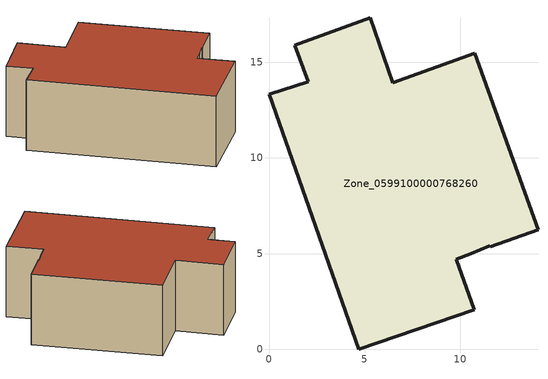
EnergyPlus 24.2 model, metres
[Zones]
Zone_0599100000768260
 floor ground (C_G): 11.54,5.41 10.54,4.99 9.77,4.71 10.73,2.08 4.7,0 0,13.33 2.06,13.99 1.35,15.89 5.29,17.34 6.46,13.93 10.74,15.46 14.05,6.24 11.55,5.35 z0
 wall outside (C_F): 6.46,13.93 5.29,17.34 1.35,15.89 2.06,13.99 0,13.33 4.7,0 10.73,2.08 9.77,4.71 10.54,4.99 11.54,5.41 11.55,5.35 14.05,6.24 10.74,15.46 6.46,13.93 z0:5.61
 roof outside (C_R): 9.77,4.71 10.54,4.99 11.54,5.41 11.55,5.35 14.05,6.24 10.74,15.46 6.46,13.93 5.29,17.34 1.35,15.89 2.06,13.99 0,13.33 4.7,0 10.73,2.08 z5.61
[BUILDING]
Pand.0599100000768260: North Axis=0; Terrain=City; Loads Convergence Tolerance Value=0.04; Temperature Convergence Tolerance Value=0.4; Solar Distribution=FullExterior; Maximum Number of Warmup Days=25; Minimum Number of Warmup Days=1
[Site:Location]
Rotterdam.The.Hague.AP_ZH_NLD Design_Conditions: Latitude=51.96; Longitude=4.45; Time Zone=1; Elevation=-4.5
[SITE:GROUNDTEMPERATURE:BUILDINGSURFACE]
18, 18, 18, 18, 18, 18, 18, 18, 18, 18, 18, 18
[MATERIAL] Thermal Absorptance=0.9; Solar Absorptance=0.7; Visible Absorptance=0.7
Name | Roughness | Thickness | Conductivity | Density | Specific Heat
G.D.1965 | MediumSmooth | 0.15 | 1 | 540 | 1210
F.D.1965 | Rough | 0.3 | 0.857143 | 1920 | 840
R.D.1965 | MediumRough | 0.2 | 0.08 | 1500 | 1000
[CONSTRUCTION]
C_G: G.D.1965
C_F: F.D.1965
C_R: R.D.1965
[ZONE]
Zone_0599100000768260: Type=1; Multiplier=1; Ceiling Height=Autocalculate; Volume=Autocalculate; Floor Area=autocalculate; Part of Total Floor Area=Yes
[ZONEINFILTRATION:DESIGNFLOWRATE]
Infil_Zone_0599100000768260: Zone or ZoneList or Space or SpaceList=Zone_0599100000768260; Schedule=AlwaysOn; Design Flow Rate Calculation Method=Flow/Area; Flow Rate per Floor Area=0.0042; Constant Term Coefficient=1; Temperature Term Coefficient=0; Velocity Term Coefficient=0; Velocity Squared Term Coefficient=0
[HVACTEMPLATE:ZONE:IDEALLOADSAIRSYSTEM]
Zone_0599100000768260: Maximum Heating Supply Air Temperature=50; Minimum Cooling Supply Air Temperature=13; Maximum Heating Supply Air Humidity Ratio=0.0156; Minimum Cooling Supply Air Humidity Ratio=0.0077; Heating Limit=NoLimit; Cooling Limit=NoLimit; Dehumidification Control Type=ConstantSensibleHeatRatio; Cooling Sensible Heat Ratio=0.7; Dehumidification Setpoint=60; Humidification Control Type=None; Humidification Setpoint=30; Outdoor Air Method=None; Outdoor Air Flow Rate per Person=0.00944; Outdoor Air Flow Rate per Zone Floor Area=0; Outdoor Air Flow Rate per Zone=0; Demand Controlled Ventilation Type=None; Outdoor Air Economizer Type=NoEconomizer; Heat Recovery Type=None; Sensible Heat Recovery Effectiveness=0.7; Latent Heat Recovery Effectiveness=0.65
[ZONECONTROL:THERMOSTAT]
ThermostatControl_Zone_0599100000768260: Zone or ZoneList=Zone_0599100000768260; Control Type Schedule=DualSetpointControlType; Control 1=Thermostat_Zone_0599100000768260; Temperature Difference Between Cutout And Setpoint=0
[THERMOSTATSETPOINT:DUALSETPOINT]
Thermostat_Zone_0599100000768260: Heating Setpoint Temperature Schedule=HeatingSetpoint_Zone_0599100000768260; Cooling Setpoint Temperature Schedule=CoolingSetpoint_Zone_0599100000768260
[SCHEDULE:COMPACT]
HeatingSetpoint_Zone_0599100000768260: Through: 12/31, For: AllDays, Until: 24:00, 21
CoolingSetpoint_Zone_0599100000768260: Through: 12/31, For: AllDays, Until: 24:00, 24
DualSetpointControlType: Through: 12/31, For: AllDays, Until: 24:00, 4
AlwaysOn: Through: 12/31, For: AllDays, Until: 24:00, 1
